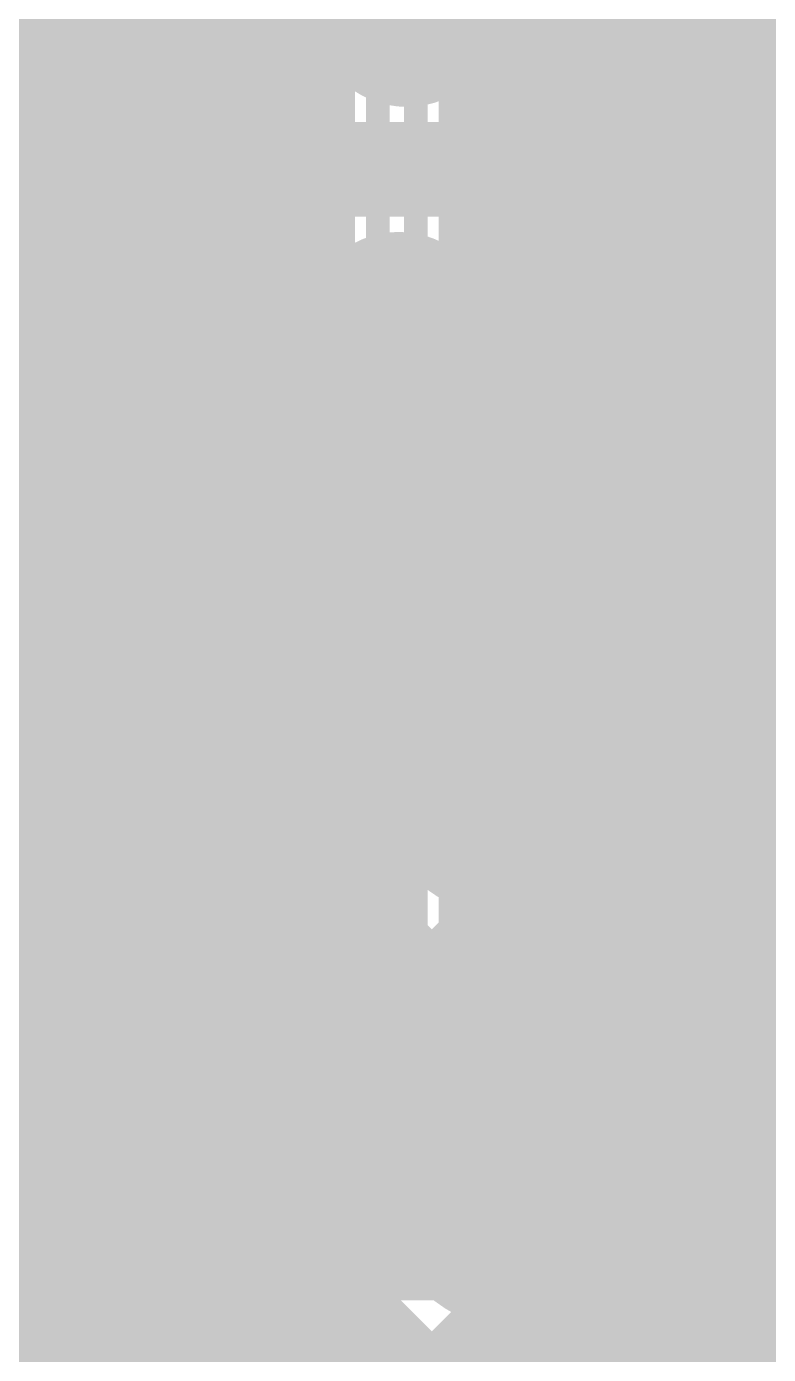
# Model space of a CAD drawing. Header units: millimetres. Extents: x 13 to 259, y -2 to 326.
# Drawn here: x 100.543 to 102.11, y 128.786 to 131.589 of the extents above; entities that cross this region are included whole.
import ezdxf

# ---------------------------------------------------------------- set-up
doc = ezdxf.new("R2010")
doc.units = ezdxf.units.MM
for name, color, linetype in [('BottomLayer', 5, 'Continuous'), ('BottomPaste', 16, 'Continuous'), ('BottomSolder', 6, 'Continuous'), ('ConnectLayer', 7, 'Continuous'), ('DrillDrawing', 1, 'Continuous'), ('Mechanical14', 56, 'Continuous'), ('Mechanical15', 56, 'Continuous'), ('Mechanical16', 56, 'Continuous'), ('MidLayer1', 16, 'Continuous'), ('MidLayer2', 76, 'Continuous'), ('MidLayer3', 90, 'Continuous'), ('MidLayer4', 156, 'Continuous'), ('MidLayer5', 130, 'Continuous'), ('MidLayer6', 216, 'Continuous'), ('MultiLayer', 9, 'Continuous'), ('TopLayer', 1, 'Continuous'), ('TopPaste', 8, 'Continuous'), ('TopSolder', 216, 'Continuous')]:
    doc.layers.add(name, color=color, linetype=linetype)

# ---------------------------------------------------------------- blocks, each defined once
blk = doc.blocks.new('RESC1005X40N_B_70')
at = {"layer": 'BottomLayer'}
for points in [[(-0.76, 0.31), (-0.76, -0.31), (-0.18, 0.31), (-0.18, -0.31)], [(0.18, 0.31), (0.18, -0.31), (0.76, 0.31), (0.76, -0.31)]]:
    blk.add_solid(points, dxfattribs=at)
at = {"layer": 'BottomPaste'}
for points in [[(-0.76, 0.31), (-0.76, -0.31), (-0.18, 0.31), (-0.18, -0.31)], [(0.18, 0.31), (0.18, -0.31), (0.76, 0.31), (0.76, -0.31)]]:
    blk.add_solid(points, dxfattribs=at)
at = {"layer": 'BottomSolder'}
for points in [[(-0.8616, 0.4116), (-0.8616, -0.4116), (-0.0784, 0.4116), (-0.0784, -0.4116)], [(0.0784, 0.4116), (0.0784, -0.4116), (0.8616, 0.4116), (0.8616, -0.4116)]]:
    blk.add_solid(points, dxfattribs=at)
at = {"layer": 'Mechanical14', "const_width": 0.1}
for points in [[(-0.5, -0.25), (-0.5, 0.25)], [(0.5, 0.25), (-0.5, 0.25)], [(0.5, -0.25), (0.5, 0.25)], [(0.5, -0.25), (-0.5, -0.25)]]:
    blk.add_lwpolyline(points, dxfattribs=at)
at = {"layer": 'Mechanical14', "const_width": 0.05}
for points in [[(-0.525, 0.25, 1), (-0.475, 0.25, 1)], [(-0.525, 0.25, 1), (-0.475, 0.25, 1)], [(0.475, 0.25, 1), (0.525, 0.25, 1)], [(0.475, 0.25, 1), (0.525, 0.25, 1)], [(-0.525, -0.25, 1), (-0.475, -0.25, 1)], [(-0.525, -0.25, 1), (-0.475, -0.25, 1)], [(0.475, -0.25, 1), (0.525, -0.25, 1)], [(0.475, -0.25, 1), (0.525, -0.25, 1)]]:
    blk.add_lwpolyline(points, format="xyb", close=True, dxfattribs=at)
at = {"layer": 'Mechanical16', "const_width": 0.05}
for points in [[(0, -0.5), (0, 0.5)], [(-0.91, -0.46), (-0.91, 0.46)], [(0.91, 0.46), (-0.91, 0.46)], [(0.91, -0.46), (0.91, 0.46)], [(0.5, 0), (-0.5, 0)], [(0.91, -0.46), (-0.91, -0.46)]]:
    blk.add_lwpolyline(points, dxfattribs=at)
at = {"layer": 'Mechanical16'}
for points, const_width in [([(-0.0125, 0.5, 1), (0.0125, 0.5, 1)], 0.025), ([(-0.9225, 0.46, 1), (-0.8975, 0.46, 1)], 0.025), ([(-0.9225, 0.46, 1), (-0.8975, 0.46, 1)], 0.025), ([(0.8975, 0.46, 1), (0.9225, 0.46, 1)], 0.025), ([(0.8975, 0.46, 1), (0.9225, 0.46, 1)], 0.025), ([(0.35, 0, 1), (-0.35, 0, 1)], 0.05), ([(-0.5125, 0, 1), (-0.4875, 0, 1)], 0.025), ([(-0.3625, 0, 1), (-0.3375, 0, 1)], 0.025), ([(0.3375, 0, 1), (0.3625, 0, 1)], 0.025), ([(0.4875, 0, 1), (0.5125, 0, 1)], 0.025), ([(-0.9225, -0.46, 1), (-0.8975, -0.46, 1)], 0.025), ([(-0.9225, -0.46, 1), (-0.8975, -0.46, 1)], 0.025), ([(0.8975, -0.46, 1), (0.9225, -0.46, 1)], 0.025), ([(0.8975, -0.46, 1), (0.9225, -0.46, 1)], 0.025), ([(-0.0125, -0.5, 1), (0.0125, -0.5, 1)], 0.025)]:
    blk.add_lwpolyline(points, format="xyb", close=True, dxfattribs=dict(at, const_width=const_width))
blk = doc.blocks.new('RESC1005X40N_B_71')
at = {"layer": 'BottomLayer'}
for points in [[(-0.76, 0.31), (-0.76, -0.31), (-0.18, 0.31), (-0.18, -0.31)], [(0.18, 0.31), (0.18, -0.31), (0.76, 0.31), (0.76, -0.31)]]:
    blk.add_solid(points, dxfattribs=at)
at = {"layer": 'BottomPaste'}
for points in [[(-0.76, 0.31), (-0.76, -0.31), (-0.18, 0.31), (-0.18, -0.31)], [(0.18, 0.31), (0.18, -0.31), (0.76, 0.31), (0.76, -0.31)]]:
    blk.add_solid(points, dxfattribs=at)
at = {"layer": 'BottomSolder'}
for points in [[(-0.8616, 0.4116), (-0.8616, -0.4116), (-0.0784, 0.4116), (-0.0784, -0.4116)], [(0.0784, 0.4116), (0.0784, -0.4116), (0.8616, 0.4116), (0.8616, -0.4116)]]:
    blk.add_solid(points, dxfattribs=at)
at = {"layer": 'Mechanical14', "const_width": 0.1}
for points in [[(-0.5, -0.25), (-0.5, 0.25)], [(0.5, 0.25), (-0.5, 0.25)], [(0.5, -0.25), (0.5, 0.25)], [(0.5, -0.25), (-0.5, -0.25)]]:
    blk.add_lwpolyline(points, dxfattribs=at)
at = {"layer": 'Mechanical14', "const_width": 0.05}
for points in [[(-0.525, 0.25, 1), (-0.475, 0.25, 1)], [(-0.525, 0.25, 1), (-0.475, 0.25, 1)], [(0.475, 0.25, 1), (0.525, 0.25, 1)], [(0.475, 0.25, 1), (0.525, 0.25, 1)], [(-0.525, -0.25, 1), (-0.475, -0.25, 1)], [(-0.525, -0.25, 1), (-0.475, -0.25, 1)], [(0.475, -0.25, 1), (0.525, -0.25, 1)], [(0.475, -0.25, 1), (0.525, -0.25, 1)]]:
    blk.add_lwpolyline(points, format="xyb", close=True, dxfattribs=at)
at = {"layer": 'Mechanical16', "const_width": 0.05}
for points in [[(0, -0.5), (0, 0.5)], [(-0.91, -0.46), (-0.91, 0.46)], [(0.91, 0.46), (-0.91, 0.46)], [(0.91, -0.46), (0.91, 0.46)], [(0.5, 0), (-0.5, 0)], [(0.91, -0.46), (-0.91, -0.46)]]:
    blk.add_lwpolyline(points, dxfattribs=at)
at = {"layer": 'Mechanical16'}
for points, const_width in [([(-0.0125, 0.5, 1), (0.0125, 0.5, 1)], 0.025), ([(-0.9225, 0.46, 1), (-0.8975, 0.46, 1)], 0.025), ([(-0.9225, 0.46, 1), (-0.8975, 0.46, 1)], 0.025), ([(0.8975, 0.46, 1), (0.9225, 0.46, 1)], 0.025), ([(0.8975, 0.46, 1), (0.9225, 0.46, 1)], 0.025), ([(0.35, 0, 1), (-0.35, 0, 1)], 0.05), ([(-0.5125, 0, 1), (-0.4875, 0, 1)], 0.025), ([(-0.3625, 0, 1), (-0.3375, 0, 1)], 0.025), ([(0.3375, 0, 1), (0.3625, 0, 1)], 0.025), ([(0.4875, 0, 1), (0.5125, 0, 1)], 0.025), ([(-0.9225, -0.46, 1), (-0.8975, -0.46, 1)], 0.025), ([(-0.9225, -0.46, 1), (-0.8975, -0.46, 1)], 0.025), ([(0.8975, -0.46, 1), (0.9225, -0.46, 1)], 0.025), ([(0.8975, -0.46, 1), (0.9225, -0.46, 1)], 0.025), ([(-0.0125, -0.5, 1), (0.0125, -0.5, 1)], 0.025)]:
    blk.add_lwpolyline(points, format="xyb", close=True, dxfattribs=dict(at, const_width=const_width))
blk = doc.blocks.new('RESC1608X55N_73')
at = {"layer": 'Mechanical14', "const_width": 0.1}
for points in [[(-1.4, 0.65), (-1.4, -0.65)], [(1.4, -0.65), (-1.4, -0.65)]]:
    blk.add_lwpolyline(points, dxfattribs=at)
at = {"layer": 'Mechanical14', "const_width": 0.05}
blk.add_lwpolyline([(-1.425, -0.65, 1), (-1.375, -0.65, 1)], format="xyb", close=True, dxfattribs=at)
blk.add_lwpolyline([(-1.425, -0.65, 1), (-1.375, -0.65, 1)], format="xyb", close=True, dxfattribs=at)
at = {"layer": 'Mechanical15', "const_width": 0.05}
for points in [[(-1.5, 0.75), (-1.5, -0.75)], [(1.5, -0.75), (-1.5, -0.75)]]:
    blk.add_lwpolyline(points, dxfattribs=at)
at = {"layer": 'Mechanical15', "const_width": 0.025}
blk.add_lwpolyline([(-1.5125, -0.75, 1), (-1.4875, -0.75, 1)], format="xyb", close=True, dxfattribs=at)
blk.add_lwpolyline([(-1.5125, -0.75, 1), (-1.4875, -0.75, 1)], format="xyb", close=True, dxfattribs=at)
at = {"layer": 'TopLayer'}
blk.add_solid([(-1.25, -0.5), (-0.35, -0.5), (-1.25, 0.5), (-0.35, 0.5)], dxfattribs=at)
at = {"layer": 'TopPaste'}
blk.add_solid([(-1.25, -0.5), (-0.35, -0.5), (-1.25, 0.5), (-0.35, 0.5)], dxfattribs=at)
at = {"layer": 'TopSolder'}
blk.add_solid([(-1.3516, -0.6016), (-0.2484, -0.6016), (-1.3516, 0.6016), (-0.2484, 0.6016)], dxfattribs=at)
blk = doc.blocks.new('CAPC1005X55N_B_129')
at = {"layer": 'BottomLayer'}
for points in [[(-0.76, -0.31), (-0.14, -0.31), (-0.76, 0.31), (-0.14, 0.31)], [(0.14, -0.31), (0.76, -0.31), (0.14, 0.31), (0.76, 0.31)]]:
    blk.add_solid(points, dxfattribs=at)
at = {"layer": 'BottomPaste'}
for points in [[(-0.76, -0.31), (-0.14, -0.31), (-0.76, 0.31), (-0.14, 0.31)], [(0.14, -0.31), (0.76, -0.31), (0.14, 0.31), (0.76, 0.31)]]:
    blk.add_solid(points, dxfattribs=at)
at = {"layer": 'BottomSolder'}
for points in [[(-0.8616, -0.4116), (-0.0384, -0.4116), (-0.8616, 0.4116), (-0.0384, 0.4116)], [(0.0384, -0.4116), (0.8616, -0.4116), (0.0384, 0.4116), (0.8616, 0.4116)]]:
    blk.add_solid(points, dxfattribs=at)
at = {"layer": 'Mechanical14', "const_width": 0.1}
for points in [[(-0.5249, 0.2749), (0.5251, 0.2749)], [(-0.5249, 0.2749), (-0.5249, -0.2751)], [(0.5251, 0.2749), (0.5251, -0.2751)], [(-0.5249, -0.2751), (0.5251, -0.2751)]]:
    blk.add_lwpolyline(points, dxfattribs=at)
at = {"layer": 'Mechanical14', "const_width": 0.05}
for points in [[(-0.5499, 0.2749, 1), (-0.5, 0.2749, 1)], [(-0.5499, 0.2749, 1), (-0.5, 0.2749, 1)], [(0.5001, 0.2749, 1), (0.55, 0.2749, 1)], [(0.5001, 0.2749, 1), (0.55, 0.2749, 1)], [(-0.5499, -0.2751, 1), (-0.5, -0.2751, 1)], [(-0.5499, -0.2751, 1), (-0.5, -0.2751, 1)], [(0.5001, -0.2751, 1), (0.55, -0.2751, 1)], [(0.5001, -0.2751, 1), (0.55, -0.2751, 1)]]:
    blk.add_lwpolyline(points, format="xyb", close=True, dxfattribs=at)
at = {"layer": 'Mechanical16', "const_width": 0.05}
for points in [[(0, 0.5), (0, -0.5)], [(-0.91, 0.46), (0.91, 0.46)], [(-0.91, 0.46), (-0.91, -0.46)], [(0.91, 0.46), (0.91, -0.46)], [(-0.5, 0), (0.5, 0)], [(-0.91, -0.46), (0.91, -0.46)]]:
    blk.add_lwpolyline(points, dxfattribs=at)
at = {"layer": 'Mechanical16', "const_width": 0.025}
for points in [[(-0.0125, 0.5, 1), (0.0125, 0.5, 1)], [(-0.9225, 0.46, 1), (-0.8975, 0.46, 1)], [(-0.9225, 0.46, 1), (-0.8975, 0.46, 1)], [(0.8975, 0.46, 1), (0.9225, 0.46, 1)], [(0.8975, 0.46, 1), (0.9225, 0.46, 1)], [(-0.5125, 0, 1), (-0.4875, 0, 1)], [(0.4875, 0, 1), (0.5125, 0, 1)], [(-0.9225, -0.46, 1), (-0.8975, -0.46, 1)], [(-0.9225, -0.46, 1), (-0.8975, -0.46, 1)], [(0.8975, -0.46, 1), (0.9225, -0.46, 1)], [(0.8975, -0.46, 1), (0.9225, -0.46, 1)], [(-0.0125, -0.5, 1), (0.0125, -0.5, 1)]]:
    blk.add_lwpolyline(points, format="xyb", close=True, dxfattribs=at)

msp = doc.modelspace()

# ---------------------------------------------------------------- linework, layer by layer
at = {"layer": 'BottomLayer', "const_width": 0.25}
for points in [[(100.725, 131.3, 1), (100.975, 131.3, 1)], [(101.7, 131.275, 1), (101.95, 131.275, 1)], [(101.7, 130.425, 1), (101.95, 130.425, 1)], [(100.7061, 130.35, 1), (100.9561, 130.35, 1)], [(101.725, 129.55, 1), (101.975, 129.55, 1)], [(100.375, 129.35, 1), (100.625, 129.35, 1)]]:
    msp.add_lwpolyline(points, format="xyb", close=True, dxfattribs=at)
at = {"layer": 'BottomSolder', "const_width": 0.3516}
for points in [[(100.6742, 131.3, 1), (101.0258, 131.3, 1)], [(101.6492, 131.275, 1), (102.0008, 131.275, 1)], [(100.6553, 130.35, 1), (101.0069, 130.35, 1)], [(101.6742, 129.55, 1), (102.0258, 129.55, 1)], [(100.3242, 129.35, 1), (100.6758, 129.35, 1)]]:
    msp.add_lwpolyline(points, format="xyb", close=True, dxfattribs=at)
at = {"layer": 'ConnectLayer', "const_width": 0.4}
for points in [[(95.3354, 126.731), (101.6486, 133.0441)], [(95.3354, 126.731), (101.6486, 133.0441)], [(101.2159, 131.7629), (102.0348, 132.5818)], [(101.2159, 131.7629), (102.0348, 132.5818)], [(101.2159, 131.7629), (102.0348, 132.5818)], [(101.2159, 131.7629), (101.378, 131.925)], [(99.2659, 129.8129), (100.3872, 130.9342)], [(99.2659, 129.8129), (100.3872, 130.9342)], [(99.2659, 129.8129), (100.3872, 130.9342)], [(100.175, 130.722), (100.3872, 130.9341)], [(100.4008, 130.0992), (101.0446, 130.743)], [(100.4008, 130.0992), (101.0446, 130.743)], [(100.932, 130.7157), (101.2352, 130.4125)], [(100.175, 130.6241), (100.9742, 129.825)], [(101.8951, 130.6012), (102.619, 129.8773)], [(102.0884, 130.0897), (102.4086, 130.41)], [(100.175, 130.325), (100.5635, 129.9366)], [(100.9751, 129.825), (101.302, 130.1519)], [(101.325, 130), (101.325, 130.1118)], [(101.15, 129.825), (101.325, 130)], [(101.0478, 128.2007), (102.7127, 129.8656)], [(101.0478, 128.2007), (102.7127, 129.8656)], [(101.8222, 128.9751), (102.7127, 129.8656)], [(100.5664, 128.5678), (101.8337, 129.8351)], [(100.5664, 128.5678), (101.8337, 129.8351)], [(100.85, 129.825), (101.15, 129.825)], [(101.1136, 129.115), (101.8337, 129.8351)], [(101.8126, 129.8351), (102.3393, 129.3084)], [(101.8126, 129.8351), (102.3393, 129.3084)], [(101.8126, 129.8351), (102.3393, 129.3084)], [(101.0111, 129.7881), (108.3112, 122.488)], [(101.0111, 129.7881), (104.6553, 126.1439)], [(101.0111, 129.7881), (108.3112, 122.488)], [(100.5664, 128.5678), (101.3069, 129.3083)], [(101.0412, 129.115), (101.5, 129.115)], [(100.9645, 128.9862), (107.9112, 122.0395)], [(100.9645, 128.9862), (104.231, 125.7197)], [(100.9645, 128.9862), (102.8007, 127.15)], [(101.8112, 128.9861), (107.6618, 123.1355)], [(101.0478, 128.2007), (101.8086, 128.9615)], [(101.8391, 128.9601), (103.6492, 127.15)], [(100.311, 128.7911), (100.5315, 128.5707)], [(100.3111, 128.7911), (100.5315, 128.5707)], [(100.3111, 128.7911), (100.5315, 128.5707)], [(100.7169, 127.0212), (102.4451, 128.7494)], [(100.7169, 127.0212), (102.4451, 128.7494)], [(101.0778, 127.3821), (102.4451, 128.7494)], [(102.2465, 128.5508), (102.4451, 128.7494)]]:
    msp.add_lwpolyline(points, dxfattribs=at)
for points in [[(100.4908, 130.832, -1.188653), (101.3461, 131.6195)], [(100.4908, 130.832, -1.188653), (101.3461, 131.6195)], [(100.8775, 131.8894, -0.242617), (101.3461, 131.6195)], [(101.3461, 131.6195, -0.728388), (102.415, 131.275)], [(101.3461, 131.6195, -0.728388), (102.415, 131.275)], [(101.3461, 131.6195, -0.728388), (102.415, 131.275)], [(101.3461, 131.6195, -0.728388), (102.415, 131.275)], [(101.0454, 131.8567, -0.166783), (101.3461, 131.6195)], [(102.415, 131.275, -0.203828), (102.2343, 130.85)], [(102.415, 131.275, -0.203828), (102.2343, 130.85)], [(102.415, 131.275, -0.203828), (102.2343, 130.85)], [(101.329, 130.9555, -0.710743), (100.2607, 131.2726)], [(100.4908, 130.832, -0.14694), (100.2924, 131.1074)], [(101.329, 130.9555, -0.083323), (101.1903, 130.818)], [(101.329, 130.9555, -0.083323), (101.1903, 130.818)], [(101.329, 130.9555, -0.083323), (101.1903, 130.818)], [(101.4158, 130.85, -0.058083), (101.329, 130.9555)], [(101.4158, 130.85, -0.058083), (101.329, 130.9555)], [(101.4158, 130.85, -0.058083), (101.329, 130.9555)], [(101.4158, 130.85, -0.058083), (101.329, 130.9555)], [(100.4132, 129.9336, -0.464563), (100.4908, 130.832)], [(100.4132, 129.9336, -0.464563), (100.4908, 130.832)], [(100.4132, 129.9336, -0.464563), (100.4908, 130.832)], [(101.325, 130.1118, -0.354838), (101.4158, 130.85)], [(101.3043, 130.7024, -0.078873), (101.4158, 130.85)], [(101.3043, 130.7024, -0.078873), (101.4158, 130.85)], [(101.3043, 130.7024, -0.078873), (101.4158, 130.85)], [(102.2343, 130.85, -0.095096), (102.3625, 130.6683)], [(102.2343, 130.85, -0.095096), (102.3625, 130.6683)], [(102.2343, 130.85, -0.095096), (102.3625, 130.6683)], [(101.1903, 130.818, -0.069129), (101.3043, 130.7024)], [(101.1903, 130.818, -0.069129), (101.3043, 130.7024)], [(101.1903, 130.818, -0.069129), (101.3043, 130.7024)], [(101.8989, 130.6088, -0.085732), (101.79, 130.4607)], [(101.8989, 130.6088, -0.085507), (101.7904, 130.461)], [(102.3175, 130.41, -0.225403), (101.8989, 130.6088)], [(102.3175, 130.41, -0.225403), (101.8989, 130.6088)], [(101.7824, 130.3989, -0.127832), (101.8643, 130.1398)], [(101.7827, 130.3985, -0.127605), (101.8643, 130.1398)], [(102.3625, 130.1817, -0.571388), (101.3518, 130.0726)], [(102.3625, 130.1817, -0.571388), (101.3518, 130.0726)], [(102.3625, 130.1817, -0.571388), (101.3518, 130.0726)], [(101.8643, 130.1398, -0.407146), (102.44, 129.55)], [(101.3518, 130.0726, -0.237715), (100.918, 129.7664)], [(101.3518, 130.0726, -0.237715), (100.918, 129.7664)], [(101.3518, 130.0726, -0.237715), (100.918, 129.7664)], [(99.9589, 129.115, -0.493167), (100.4132, 129.9336)], [(101.09, 129.35, -2.18246), (100.4132, 129.9336)], [(101.09, 129.35, -2.18246), (100.4132, 129.9336)], [(100.5635, 129.9366, -0.132591), (100.85, 129.825)], [(100.918, 129.7664, -0.198439), (101.09, 129.35)], [(100.918, 129.7664, -0.198439), (101.09, 129.35)], [(100.918, 129.7664, -0.198439), (101.09, 129.35)], [(101.0865, 129.285, -1.313217), (100.0299, 129.7065)], [(101.8513, 129.6, -0.042589), (101.76, 129.61)], [(101.8513, 129.6, -0.042588), (101.76, 129.61)], [(101.8513, 129.6, -0.042589), (101.76, 129.61)], [(101.76, 129.61, -0.042812), (101.8046, 129.5292)], [(101.76, 129.61, -0.042589), (101.8044, 129.5296)], [(101.76, 129.61, -0.042812), (101.8046, 129.5292)], [(101.8513, 129.6, -0.407146), (101.9, 129.55)], [(101.8893, 129.519, -0.560597), (101.8046, 129.5292)], [(101.09, 129.35, -0.102778), (101.0412, 129.115)], [(101.3112, 129.3096, -0.075926), (101.15, 129.285)], [(101.3112, 129.3096, -0.075926), (101.15, 129.285)], [(102.313, 129.1843, -0.563769), (101.3112, 129.3096)], [(101.5, 129.115, -0.198912), (101.8112, 128.9861)], [(101.5, 129.115, -0.198912), (101.8112, 128.9861)]]:
    msp.add_lwpolyline(points, format="xyb", dxfattribs=at)
at = {"layer": 'ConnectLayer', "const_width": 0.2}
for points in [[(101.1159, 131.7629, 1), (101.3159, 131.7629, 1)], [(101.1159, 131.7629, 1), (101.3159, 131.7629, 1)], [(101.1159, 131.7629, 1), (101.3159, 131.7629, 1)], [(101.1159, 131.7629, 1), (101.3159, 131.7629, 1)], [(101.2461, 131.6195, 1), (101.4461, 131.6195, 1)], [(101.2461, 131.6195, 1), (101.4461, 131.6195, 1)], [(101.2461, 131.6195, 1), (101.4461, 131.6195, 1)], [(101.2461, 131.6195, 1), (101.4461, 131.6195, 1)], [(101.2461, 131.6195, 1), (101.4461, 131.6195, 1)], [(101.2461, 131.6195, 1), (101.4461, 131.6195, 1)], [(101.2461, 131.6195, 1), (101.4461, 131.6195, 1)], [(101.2461, 131.6195, 1), (101.4461, 131.6195, 1)], [(101.229, 130.9555, 1), (101.429, 130.9555, 1)], [(101.229, 130.9555, 1), (101.429, 130.9555, 1)], [(101.229, 130.9555, 1), (101.429, 130.9555, 1)], [(101.229, 130.9555, 1), (101.429, 130.9555, 1)], [(101.229, 130.9555, 1), (101.429, 130.9555, 1)], [(101.229, 130.9555, 1), (101.429, 130.9555, 1)], [(101.229, 130.9555, 1), (101.429, 130.9555, 1)], [(101.229, 130.9555, 1), (101.429, 130.9555, 1)], [(100.2872, 130.9342, 1), (100.4872, 130.9342, 1)], [(100.2872, 130.9342, 1), (100.4872, 130.9342, 1)], [(100.2872, 130.9342, 1), (100.4872, 130.9342, 1)], [(100.2872, 130.9341, 1), (100.4872, 130.9341, 1)], [(100.3908, 130.832, 1), (100.5908, 130.832, 1)], [(100.3908, 130.832, 1), (100.5908, 130.832, 1)], [(100.3908, 130.832, 1), (100.5908, 130.832, 1)], [(100.3908, 130.832, 1), (100.5908, 130.832, 1)], [(100.3908, 130.832, 1), (100.5908, 130.832, 1)], [(100.3908, 130.832, 1), (100.5908, 130.832, 1)], [(101.3158, 130.85, 1), (101.5158, 130.85, 1)], [(101.3158, 130.85, 1), (101.5158, 130.85, 1)], [(101.3158, 130.85, 1), (101.5158, 130.85, 1)], [(101.3158, 130.85, 1), (101.5158, 130.85, 1)], [(101.3158, 130.85, 1), (101.5158, 130.85, 1)], [(101.3158, 130.85, 1), (101.5158, 130.85, 1)], [(101.3158, 130.85, 1), (101.5158, 130.85, 1)], [(101.3158, 130.85, 1), (101.5158, 130.85, 1)], [(102.1343, 130.85, 1), (102.3343, 130.85, 1)], [(102.1343, 130.85, 1), (102.3343, 130.85, 1)], [(102.1343, 130.85, 1), (102.3343, 130.85, 1)], [(102.1343, 130.85, 1), (102.3343, 130.85, 1)], [(102.1343, 130.85, 1), (102.3343, 130.85, 1)], [(102.1343, 130.85, 1), (102.3343, 130.85, 1)], [(101.0903, 130.818, 1), (101.2903, 130.818, 1)], [(101.0903, 130.818, 1), (101.2903, 130.818, 1)], [(101.0903, 130.818, 1), (101.2903, 130.818, 1)], [(101.0903, 130.818, 1), (101.2903, 130.818, 1)], [(101.0903, 130.818, 1), (101.2903, 130.818, 1)], [(101.0903, 130.818, 1), (101.2903, 130.818, 1)], [(100.9446, 130.743, 1), (101.1446, 130.743, 1)], [(100.9446, 130.743, 1), (101.1446, 130.743, 1)], [(100.832, 130.7157, 1), (101.032, 130.7157, 1)], [(101.2043, 130.7024, 1), (101.4043, 130.7024, 1)], [(101.2043, 130.7024, 1), (101.4043, 130.7024, 1)], [(101.2043, 130.7024, 1), (101.4043, 130.7024, 1)], [(101.2043, 130.7024, 1), (101.4043, 130.7024, 1)], [(101.2043, 130.7024, 1), (101.4043, 130.7024, 1)], [(101.2043, 130.7024, 1), (101.4043, 130.7024, 1)], [(101.7989, 130.6088, 1), (101.9989, 130.6088, 1)], [(101.7989, 130.6088, 1), (101.9989, 130.6088, 1)], [(101.7989, 130.6088, 1), (101.9989, 130.6088, 1)], [(101.7989, 130.6088, 1), (101.9989, 130.6088, 1)], [(101.7951, 130.6012, 1), (101.9951, 130.6012, 1)], [(101.69, 130.4607, 1), (101.89, 130.4607, 1)], [(101.6904, 130.461, 1), (101.8904, 130.461, 1)], [(101.1352, 130.4125, 1), (101.3352, 130.4125, 1)], [(101.6824, 130.3989, 1), (101.8824, 130.3989, 1)], [(101.6827, 130.3985, 1), (101.8827, 130.3985, 1)], [(101.202, 130.1519, 1), (101.402, 130.1519, 1)], [(101.7643, 130.1398, 1), (101.9643, 130.1398, 1)], [(101.7643, 130.1398, 1), (101.9643, 130.1398, 1)], [(101.7643, 130.1398, 1), (101.9643, 130.1398, 1)], [(100.3008, 130.0992, 1), (100.5008, 130.0992, 1)], [(100.3008, 130.0992, 1), (100.5008, 130.0992, 1)], [(101.225, 130.1118, 1), (101.425, 130.1118, 1)], [(101.225, 130.1118, 1), (101.425, 130.1118, 1)], [(101.2518, 130.0726, 1), (101.4518, 130.0726, 1)], [(101.2518, 130.0726, 1), (101.4518, 130.0726, 1)], [(101.2518, 130.0726, 1), (101.4518, 130.0726, 1)], [(101.2518, 130.0726, 1), (101.4518, 130.0726, 1)], [(101.2518, 130.0726, 1), (101.4518, 130.0726, 1)], [(101.2518, 130.0726, 1), (101.4518, 130.0726, 1)], [(101.9884, 130.0897, 1), (102.1884, 130.0897, 1)], [(101.225, 130, 1), (101.425, 130, 1)], [(101.225, 130, 1), (101.425, 130, 1)], [(100.3132, 129.9336, 1), (100.5132, 129.9336, 1)], [(100.3132, 129.9336, 1), (100.5132, 129.9336, 1)], [(100.3132, 129.9336, 1), (100.5132, 129.9336, 1)], [(100.3132, 129.9336, 1), (100.5132, 129.9336, 1)], [(100.3132, 129.9336, 1), (100.5132, 129.9336, 1)], [(100.3132, 129.9336, 1), (100.5132, 129.9336, 1)], [(100.4635, 129.9366, 1), (100.6635, 129.9366, 1)], [(100.4635, 129.9366, 1), (100.6635, 129.9366, 1)], [(100.75, 129.825, 1), (100.95, 129.825, 1)], [(100.75, 129.825, 1), (100.95, 129.825, 1)], [(100.8742, 129.825, 1), (101.0742, 129.825, 1)], [(100.8751, 129.825, 1), (101.0751, 129.825, 1)], [(101.05, 129.825, 1), (101.25, 129.825, 1)], [(101.05, 129.825, 1), (101.25, 129.825, 1)], [(101.7126, 129.8351, 1), (101.9126, 129.8351, 1)], [(101.7126, 129.8351, 1), (101.9126, 129.8351, 1)], [(101.7126, 129.8351, 1), (101.9126, 129.8351, 1)], [(101.7337, 129.8351, 1), (101.9337, 129.8351, 1)], [(101.7337, 129.8351, 1), (101.9337, 129.8351, 1)], [(101.7337, 129.8351, 1), (101.9337, 129.8351, 1)], [(100.818, 129.7664, 1), (101.018, 129.7664, 1)], [(100.818, 129.7664, 1), (101.018, 129.7664, 1)], [(100.818, 129.7664, 1), (101.018, 129.7664, 1)], [(100.818, 129.7664, 1), (101.018, 129.7664, 1)], [(100.818, 129.7664, 1), (101.018, 129.7664, 1)], [(100.818, 129.7664, 1), (101.018, 129.7664, 1)], [(100.9111, 129.7881, 1), (101.1111, 129.7881, 1)], [(100.9111, 129.7881, 1), (101.1111, 129.7881, 1)], [(100.9111, 129.7881, 1), (101.1111, 129.7881, 1)], [(101.66, 129.61, 1), (101.86, 129.61, 1)], [(101.66, 129.61, 1), (101.86, 129.61, 1)], [(101.66, 129.61, 1), (101.86, 129.61, 1)], [(101.66, 129.61, 1), (101.86, 129.61, 1)], [(101.66, 129.61, 1), (101.86, 129.61, 1)], [(101.66, 129.61, 1), (101.86, 129.61, 1)], [(101.7513, 129.6, 1), (101.9513, 129.6, 1)], [(101.7513, 129.6, 1), (101.9513, 129.6, 1)], [(101.7513, 129.6, 1), (101.9513, 129.6, 1)], [(101.7513, 129.6, 1), (101.9513, 129.6, 1)], [(101.8, 129.55, 1), (102, 129.55, 1)], [(101.7044, 129.5296, 1), (101.9044, 129.5296, 1)], [(101.7046, 129.5292, 1), (101.9046, 129.5292, 1)], [(101.7046, 129.5292, 1), (101.9046, 129.5292, 1)], [(101.7046, 129.5292, 1), (101.9046, 129.5292, 1)], [(101.7893, 129.519, 1), (101.9893, 129.519, 1)], [(100.99, 129.35, 1), (101.19, 129.35, 1)], [(100.99, 129.35, 1), (101.19, 129.35, 1)], [(100.99, 129.35, 1), (101.19, 129.35, 1)], [(100.99, 129.35, 1), (101.19, 129.35, 1)], [(100.99, 129.35, 1), (101.19, 129.35, 1)], [(100.99, 129.35, 1), (101.19, 129.35, 1)], [(100.9865, 129.285, 1), (101.1865, 129.285, 1)], [(101.05, 129.285, 1), (101.25, 129.285, 1)], [(101.05, 129.285, 1), (101.25, 129.285, 1)], [(101.2069, 129.3083, 1), (101.4069, 129.3083, 1)], [(101.2112, 129.3096, 1), (101.4112, 129.3096, 1)], [(101.2112, 129.3096, 1), (101.4112, 129.3096, 1)], [(101.2112, 129.3096, 1), (101.4112, 129.3096, 1)], [(100.9412, 129.115, 1), (101.1412, 129.115, 1)], [(100.9412, 129.115, 1), (101.1412, 129.115, 1)], [(101.0136, 129.115, 1), (101.2136, 129.115, 1)], [(101.4, 129.115, 1), (101.6, 129.115, 1)], [(101.4, 129.115, 1), (101.6, 129.115, 1)], [(101.4, 129.115, 1), (101.6, 129.115, 1)], [(100.8645, 128.9862, 1), (101.0645, 128.9862, 1)], [(100.8645, 128.9862, 1), (101.0645, 128.9862, 1)], [(100.8645, 128.9862, 1), (101.0645, 128.9862, 1)], [(101.7112, 128.9861, 1), (101.9112, 128.9861, 1)], [(101.7112, 128.9861, 1), (101.9112, 128.9861, 1)], [(101.7112, 128.9861, 1), (101.9112, 128.9861, 1)], [(101.7086, 128.9615, 1), (101.9086, 128.9615, 1)], [(101.7222, 128.9751, 1), (101.9222, 128.9751, 1)], [(101.7391, 128.9601, 1), (101.9391, 128.9601, 1)]]:
    msp.add_lwpolyline(points, format="xyb", close=True, dxfattribs=at)
at = {"layer": 'DrillDrawing', "const_width": 0.0508}
for points in [[(100.723, 131.427), (100.723, 131.554)], [(100.723, 131.554), (100.977, 131.554)], [(100.977, 131.427), (100.977, 131.554)], [(101.698, 131.402), (101.698, 131.529)], [(101.698, 131.529), (101.952, 131.529)], [(101.952, 131.402), (101.952, 131.529)], [(100.596, 131.173), (100.596, 131.427)], [(100.596, 131.427), (100.723, 131.427)], [(100.977, 131.427), (101.104, 131.427)], [(101.104, 131.173), (101.104, 131.427)], [(101.571, 131.148), (101.571, 131.402)], [(101.571, 131.402), (101.698, 131.402)], [(101.952, 131.402), (102.079, 131.402)], [(102.079, 131.148), (102.079, 131.402)], [(100.596, 131.173), (100.723, 131.173)], [(100.723, 131.046), (100.723, 131.173)], [(100.977, 131.173), (101.104, 131.173)], [(100.977, 131.046), (100.977, 131.173)], [(101.571, 131.148), (101.698, 131.148)], [(101.698, 131.021), (101.698, 131.148)], [(101.952, 131.148), (102.079, 131.148)], [(101.952, 131.021), (101.952, 131.148)], [(100.723, 131.046), (100.977, 131.046)], [(101.698, 131.021), (101.952, 131.021)], [(101.698, 130.552), (101.698, 130.679)], [(101.698, 130.679), (101.952, 130.679)], [(101.952, 130.552), (101.952, 130.679)], [(100.7041, 130.477), (100.7041, 130.604)], [(100.7041, 130.604), (100.9581, 130.604)], [(100.9581, 130.477), (100.9581, 130.604)], [(101.571, 130.298), (101.571, 130.552)], [(101.571, 130.552), (101.698, 130.552)], [(101.952, 130.552), (102.079, 130.552)], [(102.079, 130.298), (102.079, 130.552)], [(100.5771, 130.223), (100.5771, 130.477)], [(100.5771, 130.477), (100.7041, 130.477)], [(100.9581, 130.477), (101.0851, 130.477)], [(101.0851, 130.223), (101.0851, 130.477)], [(101.571, 130.298), (101.698, 130.298)], [(101.698, 130.171), (101.698, 130.298)], [(101.952, 130.298), (102.079, 130.298)], [(101.952, 130.171), (101.952, 130.298)], [(100.5771, 130.223), (100.7041, 130.223)], [(100.7041, 130.096), (100.7041, 130.223)], [(100.9581, 130.223), (101.0851, 130.223)], [(100.9581, 130.096), (100.9581, 130.223)], [(101.698, 130.171), (101.952, 130.171)], [(100.7041, 130.096), (100.9581, 130.096)], [(101.723, 129.677), (101.723, 129.804)], [(101.723, 129.804), (101.977, 129.804)], [(101.977, 129.677), (101.977, 129.804)], [(101.596, 129.423), (101.596, 129.677)], [(101.596, 129.677), (101.723, 129.677)], [(101.977, 129.677), (102.104, 129.677)], [(102.104, 129.423), (102.104, 129.677)], [(100.373, 129.604), (100.627, 129.604)], [(100.627, 129.477), (100.627, 129.604)], [(100.627, 129.477), (100.754, 129.477)], [(100.754, 129.223), (100.754, 129.477)], [(101.596, 129.423), (101.723, 129.423)], [(101.723, 129.296), (101.723, 129.423)], [(101.977, 129.423), (102.104, 129.423)], [(101.977, 129.296), (101.977, 129.423)], [(101.723, 129.296), (101.977, 129.296)], [(100.627, 129.223), (100.754, 129.223)], [(100.627, 129.096), (100.627, 129.223)], [(100.373, 129.096), (100.627, 129.096)]]:
    msp.add_lwpolyline(points, dxfattribs=at)
at = {"layer": 'DrillDrawing', "const_width": 0.0254}
for points in [[(100.7103, 131.554, 1), (100.7357, 131.554, 1)], [(100.7103, 131.554, 1), (100.7357, 131.554, 1)], [(100.9643, 131.554, 1), (100.9897, 131.554, 1)], [(100.9643, 131.554, 1), (100.9897, 131.554, 1)], [(101.6853, 131.529, 1), (101.7107, 131.529, 1)], [(101.6853, 131.529, 1), (101.7107, 131.529, 1)], [(101.9393, 131.529, 1), (101.9647, 131.529, 1)], [(101.9393, 131.529, 1), (101.9647, 131.529, 1)], [(100.5833, 131.427, 1), (100.6087, 131.427, 1)], [(100.5833, 131.427, 1), (100.6087, 131.427, 1)], [(100.7103, 131.427, 1), (100.7357, 131.427, 1)], [(100.7103, 131.427, 1), (100.7357, 131.427, 1)], [(100.9643, 131.427, 1), (100.9897, 131.427, 1)], [(100.9643, 131.427, 1), (100.9897, 131.427, 1)], [(101.0913, 131.427, 1), (101.1167, 131.427, 1)], [(101.0913, 131.427, 1), (101.1167, 131.427, 1)], [(101.5583, 131.402, 1), (101.5837, 131.402, 1)], [(101.5583, 131.402, 1), (101.5837, 131.402, 1)], [(101.6853, 131.402, 1), (101.7107, 131.402, 1)], [(101.6853, 131.402, 1), (101.7107, 131.402, 1)], [(101.9393, 131.402, 1), (101.9647, 131.402, 1)], [(101.9393, 131.402, 1), (101.9647, 131.402, 1)], [(102.0663, 131.402, 1), (102.0917, 131.402, 1)], [(102.0663, 131.402, 1), (102.0917, 131.402, 1)], [(100.5833, 131.173, 1), (100.6087, 131.173, 1)], [(100.5833, 131.173, 1), (100.6087, 131.173, 1)], [(100.7103, 131.173, 1), (100.7357, 131.173, 1)], [(100.7103, 131.173, 1), (100.7357, 131.173, 1)], [(100.9643, 131.173, 1), (100.9897, 131.173, 1)], [(100.9643, 131.173, 1), (100.9897, 131.173, 1)], [(101.0913, 131.173, 1), (101.1167, 131.173, 1)], [(101.0913, 131.173, 1), (101.1167, 131.173, 1)], [(101.5583, 131.148, 1), (101.5837, 131.148, 1)], [(101.5583, 131.148, 1), (101.5837, 131.148, 1)], [(101.6853, 131.148, 1), (101.7107, 131.148, 1)], [(101.6853, 131.148, 1), (101.7107, 131.148, 1)], [(101.9393, 131.148, 1), (101.9647, 131.148, 1)], [(101.9393, 131.148, 1), (101.9647, 131.148, 1)], [(102.0663, 131.148, 1), (102.0917, 131.148, 1)], [(102.0663, 131.148, 1), (102.0917, 131.148, 1)], [(100.7103, 131.046, 1), (100.7357, 131.046, 1)], [(100.7103, 131.046, 1), (100.7357, 131.046, 1)], [(100.9643, 131.046, 1), (100.9897, 131.046, 1)], [(100.9643, 131.046, 1), (100.9897, 131.046, 1)], [(101.6853, 131.021, 1), (101.7107, 131.021, 1)], [(101.6853, 131.021, 1), (101.7107, 131.021, 1)], [(101.9393, 131.021, 1), (101.9647, 131.021, 1)], [(101.9393, 131.021, 1), (101.9647, 131.021, 1)], [(101.6853, 130.679, 1), (101.7107, 130.679, 1)], [(101.6853, 130.679, 1), (101.7107, 130.679, 1)], [(101.9393, 130.679, 1), (101.9647, 130.679, 1)], [(101.9393, 130.679, 1), (101.9647, 130.679, 1)], [(100.6914, 130.604, 1), (100.7168, 130.604, 1)], [(100.6914, 130.604, 1), (100.7168, 130.604, 1)], [(100.9454, 130.604, 1), (100.9708, 130.604, 1)], [(100.9454, 130.604, 1), (100.9708, 130.604, 1)], [(101.5583, 130.552, 1), (101.5837, 130.552, 1)], [(101.5583, 130.552, 1), (101.5837, 130.552, 1)], [(101.6853, 130.552, 1), (101.7107, 130.552, 1)], [(101.6853, 130.552, 1), (101.7107, 130.552, 1)], [(101.9393, 130.552, 1), (101.9647, 130.552, 1)], [(101.9393, 130.552, 1), (101.9647, 130.552, 1)], [(102.0663, 130.552, 1), (102.0917, 130.552, 1)], [(102.0663, 130.552, 1), (102.0917, 130.552, 1)], [(100.5644, 130.477, 1), (100.5898, 130.477, 1)], [(100.5644, 130.477, 1), (100.5898, 130.477, 1)], [(100.6914, 130.477, 1), (100.7168, 130.477, 1)], [(100.6914, 130.477, 1), (100.7168, 130.477, 1)], [(100.9454, 130.477, 1), (100.9708, 130.477, 1)], [(100.9454, 130.477, 1), (100.9708, 130.477, 1)], [(101.0724, 130.477, 1), (101.0978, 130.477, 1)], [(101.0724, 130.477, 1), (101.0978, 130.477, 1)], [(101.5583, 130.298, 1), (101.5837, 130.298, 1)], [(101.5583, 130.298, 1), (101.5837, 130.298, 1)], [(101.6853, 130.298, 1), (101.7107, 130.298, 1)], [(101.6853, 130.298, 1), (101.7107, 130.298, 1)], [(101.9393, 130.298, 1), (101.9647, 130.298, 1)], [(101.9393, 130.298, 1), (101.9647, 130.298, 1)], [(102.0663, 130.298, 1), (102.0917, 130.298, 1)], [(102.0663, 130.298, 1), (102.0917, 130.298, 1)], [(100.5644, 130.223, 1), (100.5898, 130.223, 1)], [(100.5644, 130.223, 1), (100.5898, 130.223, 1)], [(100.6914, 130.223, 1), (100.7168, 130.223, 1)], [(100.6914, 130.223, 1), (100.7168, 130.223, 1)], [(100.9454, 130.223, 1), (100.9708, 130.223, 1)], [(100.9454, 130.223, 1), (100.9708, 130.223, 1)], [(101.0724, 130.223, 1), (101.0978, 130.223, 1)], [(101.0724, 130.223, 1), (101.0978, 130.223, 1)], [(101.6853, 130.171, 1), (101.7107, 130.171, 1)], [(101.6853, 130.171, 1), (101.7107, 130.171, 1)], [(101.9393, 130.171, 1), (101.9647, 130.171, 1)], [(101.9393, 130.171, 1), (101.9647, 130.171, 1)], [(100.6914, 130.096, 1), (100.7168, 130.096, 1)], [(100.6914, 130.096, 1), (100.7168, 130.096, 1)], [(100.9454, 130.096, 1), (100.9708, 130.096, 1)], [(100.9454, 130.096, 1), (100.9708, 130.096, 1)], [(101.7103, 129.804, 1), (101.7357, 129.804, 1)], [(101.7103, 129.804, 1), (101.7357, 129.804, 1)], [(101.9643, 129.804, 1), (101.9897, 129.804, 1)], [(101.9643, 129.804, 1), (101.9897, 129.804, 1)], [(101.5833, 129.677, 1), (101.6087, 129.677, 1)], [(101.5833, 129.677, 1), (101.6087, 129.677, 1)], [(101.7103, 129.677, 1), (101.7357, 129.677, 1)], [(101.7103, 129.677, 1), (101.7357, 129.677, 1)], [(101.9643, 129.677, 1), (101.9897, 129.677, 1)], [(101.9643, 129.677, 1), (101.9897, 129.677, 1)], [(102.0913, 129.677, 1), (102.1167, 129.677, 1)], [(102.0913, 129.677, 1), (102.1167, 129.677, 1)], [(100.6143, 129.604, 1), (100.6397, 129.604, 1)], [(100.6143, 129.604, 1), (100.6397, 129.604, 1)], [(100.6143, 129.477, 1), (100.6397, 129.477, 1)], [(100.6143, 129.477, 1), (100.6397, 129.477, 1)], [(100.7413, 129.477, 1), (100.7667, 129.477, 1)], [(100.7413, 129.477, 1), (100.7667, 129.477, 1)], [(101.5833, 129.423, 1), (101.6087, 129.423, 1)], [(101.5833, 129.423, 1), (101.6087, 129.423, 1)], [(101.7103, 129.423, 1), (101.7357, 129.423, 1)], [(101.7103, 129.423, 1), (101.7357, 129.423, 1)], [(101.9643, 129.423, 1), (101.9897, 129.423, 1)], [(101.9643, 129.423, 1), (101.9897, 129.423, 1)], [(102.0913, 129.423, 1), (102.1167, 129.423, 1)], [(102.0913, 129.423, 1), (102.1167, 129.423, 1)], [(101.7103, 129.296, 1), (101.7357, 129.296, 1)], [(101.7103, 129.296, 1), (101.7357, 129.296, 1)], [(101.9643, 129.296, 1), (101.9897, 129.296, 1)], [(101.9643, 129.296, 1), (101.9897, 129.296, 1)], [(100.6143, 129.223, 1), (100.6397, 129.223, 1)], [(100.6143, 129.223, 1), (100.6397, 129.223, 1)], [(100.7413, 129.223, 1), (100.7667, 129.223, 1)], [(100.7413, 129.223, 1), (100.7667, 129.223, 1)], [(100.6143, 129.096, 1), (100.6397, 129.096, 1)], [(100.6143, 129.096, 1), (100.6397, 129.096, 1)]]:
    msp.add_lwpolyline(points, format="xyb", close=True, dxfattribs=at)
at = {"layer": 'MidLayer1', "const_width": 0.25}
for points in [[(100.725, 131.3, 1), (100.975, 131.3, 1)], [(101.7, 131.275, 1), (101.95, 131.275, 1)], [(101.7, 130.425, 1), (101.95, 130.425, 1)], [(100.7061, 130.35, 1), (100.9561, 130.35, 1)], [(101.725, 129.55, 1), (101.975, 129.55, 1)], [(100.375, 129.35, 1), (100.625, 129.35, 1)]]:
    msp.add_lwpolyline(points, format="xyb", close=True, dxfattribs=at)
at = {"layer": 'MidLayer2'}
for points, const_width in [([(100.725, 131.3, 1), (100.975, 131.3, 1)], 0.25), ([(101.7, 131.275, 1), (101.95, 131.275, 1)], 0.25), ([(100.8, 131.3, 1), (100.9, 131.3, 1)], 0.1), ([(100.8125, 131.2875, 1), (100.9125, 131.2875, 1)], 0.1), ([(100.8125, 131.2875, 1), (100.9125, 131.2875, 1)], 0.1), ([(101.7625, 131.2875, 1), (101.8625, 131.2875, 1)], 0.1), ([(101.7625, 131.2875, 1), (101.8625, 131.2875, 1)], 0.1), ([(101.7625, 131.2875, 1), (101.8625, 131.2875, 1)], 0.1), ([(101.775, 131.275, 1), (101.875, 131.275, 1)], 0.1), ([(101.7, 130.425, 1), (101.95, 130.425, 1)], 0.25), ([(100.7061, 130.35, 1), (100.9561, 130.35, 1)], 0.25), ([(101.725, 129.55, 1), (101.975, 129.55, 1)], 0.25), ([(100.375, 129.35, 1), (100.625, 129.35, 1)], 0.25), ([(100.45, 129.35, 1), (100.55, 129.35, 1)], 0.1), ([(100.45, 129.35, 1), (100.55, 129.35, 1)], 0.1), ([(100.5074, 129.2926, 1), (100.6074, 129.2926, 1)], 0.1), ([(100.5074, 129.2926, 1), (100.6074, 129.2926, 1)], 0.1), ([(100.9824, 129.2926, 1), (101.0824, 129.2926, 1)], 0.1), ([(100.9824, 129.2926, 1), (101.0824, 129.2926, 1)], 0.1), ([(102.0845, 129.125, 1), (102.1845, 129.125, 1)], 0.1), ([(102.0845, 129.125, 1), (102.1845, 129.125, 1)], 0.1), ([(101.275, 129, 1), (101.375, 129, 1)], 0.1), ([(101.275, 129, 1), (101.375, 129, 1)], 0.1), ([(101.9595, 129, 1), (102.0595, 129, 1)], 0.1), ([(101.9595, 129, 1), (102.0595, 129, 1)], 0.1)]:
    msp.add_lwpolyline(points, format="xyb", close=True, dxfattribs=dict(at, const_width=const_width))
at = {"layer": 'MidLayer2', "const_width": 0.2}
for points in [[(100.85, 131.3), (100.8625, 131.2875)], [(100.8625, 131.2875), (101.8125, 131.2875)], [(101.8125, 131.2875), (102.9064, 131.2875)], [(101.8125, 131.2875), (101.825, 131.275)], [(100.5, 129.35), (100.5574, 129.2926)], [(100.5, 127.9815), (100.5, 129.35)], [(100.5574, 129.2926), (101.0324, 129.2926)], [(101.0324, 129.2926), (101.325, 129)], [(102.0095, 129), (102.1345, 129.125)], [(102.1345, 129.125), (102.9, 129.125)], [(101.325, 129), (102.0095, 129)]]:
    msp.add_lwpolyline(points, dxfattribs=at)
at = {"layer": 'MidLayer3', "const_width": 0.25}
for points in [[(100.725, 131.3, 1), (100.975, 131.3, 1)], [(101.7, 131.275, 1), (101.95, 131.275, 1)], [(101.7, 130.425, 1), (101.95, 130.425, 1)], [(100.7061, 130.35, 1), (100.9561, 130.35, 1)], [(101.725, 129.55, 1), (101.975, 129.55, 1)], [(100.375, 129.35, 1), (100.625, 129.35, 1)]]:
    msp.add_lwpolyline(points, format="xyb", close=True, dxfattribs=at)
at = {"layer": 'MidLayer4'}
for points, const_width in [([(100.725, 131.3, 1), (100.975, 131.3, 1)], 0.25), ([(101.7, 131.275, 1), (101.95, 131.275, 1)], 0.25), ([(101.7, 130.425, 1), (101.95, 130.425, 1)], 0.25), ([(100.7061, 130.35, 1), (100.9561, 130.35, 1)], 0.25), ([(100.8171, 129.84, 1), (100.9171, 129.84, 1)], 0.1), ([(100.8171, 129.84, 1), (100.9171, 129.84, 1)], 0.1), ([(101.725, 129.55, 1), (101.975, 129.55, 1)], 0.25), ([(100.375, 129.35, 1), (100.625, 129.35, 1)], 0.25)]:
    msp.add_lwpolyline(points, format="xyb", close=True, dxfattribs=dict(at, const_width=const_width))
at = {"layer": 'MidLayer4', "const_width": 0.2}
for points in [[(99.36, 129.84), (100.8671, 129.84)], [(100.8671, 129.84), (103.6471, 127.06)]]:
    msp.add_lwpolyline(points, dxfattribs=at)
at = {"layer": 'MidLayer5', "const_width": 0.25}
for points in [[(100.725, 131.3, 1), (100.975, 131.3, 1)], [(101.7, 131.275, 1), (101.95, 131.275, 1)], [(101.7, 130.425, 1), (101.95, 130.425, 1)], [(100.7061, 130.35, 1), (100.9561, 130.35, 1)], [(101.725, 129.55, 1), (101.975, 129.55, 1)], [(100.375, 129.35, 1), (100.625, 129.35, 1)]]:
    msp.add_lwpolyline(points, format="xyb", close=True, dxfattribs=at)
at = {"layer": 'MidLayer6', "const_width": 0.25}
for points in [[(100.725, 131.3, 1), (100.975, 131.3, 1)], [(101.7, 131.275, 1), (101.95, 131.275, 1)], [(101.7, 130.425, 1), (101.95, 130.425, 1)], [(100.7061, 130.35, 1), (100.9561, 130.35, 1)], [(101.725, 129.55, 1), (101.975, 129.55, 1)], [(100.375, 129.35, 1), (100.625, 129.35, 1)]]:
    msp.add_lwpolyline(points, format="xyb", close=True, dxfattribs=at)
at = {"layer": 'MultiLayer', "const_width": 0.25}
for points in [[(100.725, 131.3, 1), (100.975, 131.3, 1)], [(101.7, 131.275, 1), (101.95, 131.275, 1)], [(101.7, 130.425, 1), (101.95, 130.425, 1)], [(100.7061, 130.35, 1), (100.9561, 130.35, 1)], [(101.725, 129.55, 1), (101.975, 129.55, 1)], [(100.375, 129.35, 1), (100.625, 129.35, 1)]]:
    msp.add_lwpolyline(points, format="xyb", close=True, dxfattribs=at)
at = {"layer": 'TopLayer', "const_width": 0.25}
for points in [[(100.725, 131.3, 1), (100.975, 131.3, 1)], [(101.7, 131.275, 1), (101.95, 131.275, 1)], [(101.7, 130.425, 1), (101.95, 130.425, 1)], [(100.7061, 130.35, 1), (100.9561, 130.35, 1)], [(101.725, 129.55, 1), (101.975, 129.55, 1)], [(100.375, 129.35, 1), (100.625, 129.35, 1)]]:
    msp.add_lwpolyline(points, format="xyb", close=True, dxfattribs=at)
at = {"layer": 'TopSolder', "const_width": 0.3516}
for points in [[(100.6742, 131.3, 1), (101.0258, 131.3, 1)], [(101.6492, 131.275, 1), (102.0008, 131.275, 1)], [(100.6553, 130.35, 1), (101.0069, 130.35, 1)], [(101.6742, 129.55, 1), (102.0258, 129.55, 1)], [(100.3242, 129.35, 1), (100.6758, 129.35, 1)]]:
    msp.add_lwpolyline(points, format="xyb", close=True, dxfattribs=at)

# ---------------------------------------------------------------- block references
for name, p, rotation in [('RESC1005X40N_B_70', (101.825, 131.755), 270), ('RESC1005X40N_B_71', (100.825, 130.83), 270), ('CAPC1005X55N_B_129', (101.825, 129.975), 90), ('RESC1608X55N_73', (99.7, 129.35), 180)]:
    msp.add_blockref(name, p, dxfattribs=dict(rotation=rotation))

doc.saveas('drawing.dxf')
